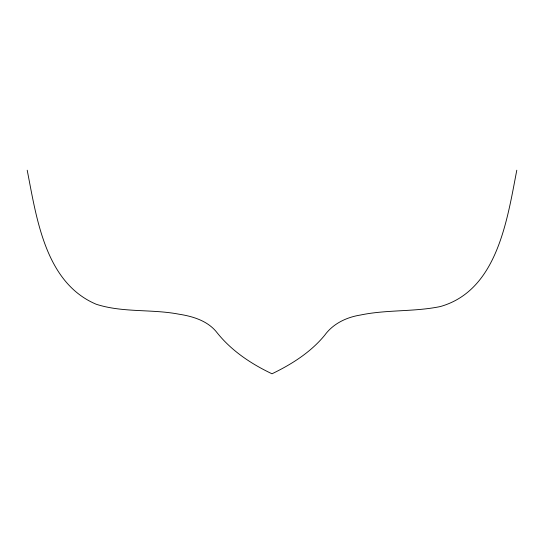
<?xml version="1.0" encoding="UTF-8"?>
<svg xmlns="http://www.w3.org/2000/svg" width="544" height="544" viewBox="0 0 544 544"><rect width="100%" height="100%" fill="white"/><g stroke="black" fill="none" stroke-linecap="round" stroke-linejoin="round"><path stroke-width="0.82" d="M516.8 170.218C507.212 219.524 497.42 290.387 440.293 306.558C414.032 311.991 386.784 309.522 360.488 315.03C346.562 317.24 333.071 323.632 324.659 335.294C310.658 352.322 291.659 364.296 272 373.782C251.219 363.929 231.567 350.866 217.104 332.744C208.026 320.926 193.079 316.384 178.949 314.194C151.586 308.904 122.903 312.888 96.193 304.239C45.111 282.622 36.598 218.001 27.2 170.218"/></g></svg>
